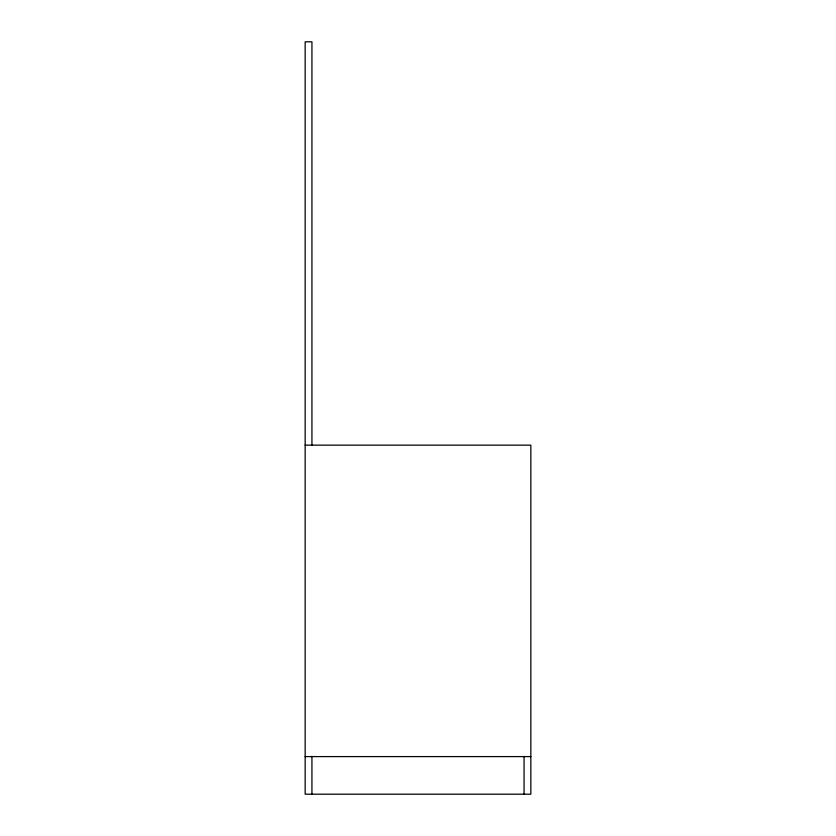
<?xml version="1.0" encoding="UTF-8"?>
<svg xmlns="http://www.w3.org/2000/svg" width="836" height="836" viewBox="0 0 836 836"><rect width="100%" height="100%" fill="white"/><g stroke="black" fill="none" stroke-linecap="round" stroke-linejoin="round"><path stroke-width="1.25" d="M305.161 445.149L530.839 445.149L530.839 794.2L305.161 794.2L305.161 41.8L311.933 41.8L311.933 445.431M305.161 756.59L530.839 756.59M524.067 756.434L524.067 794.2M311.933 756.319L311.933 794.2"/></g></svg>
